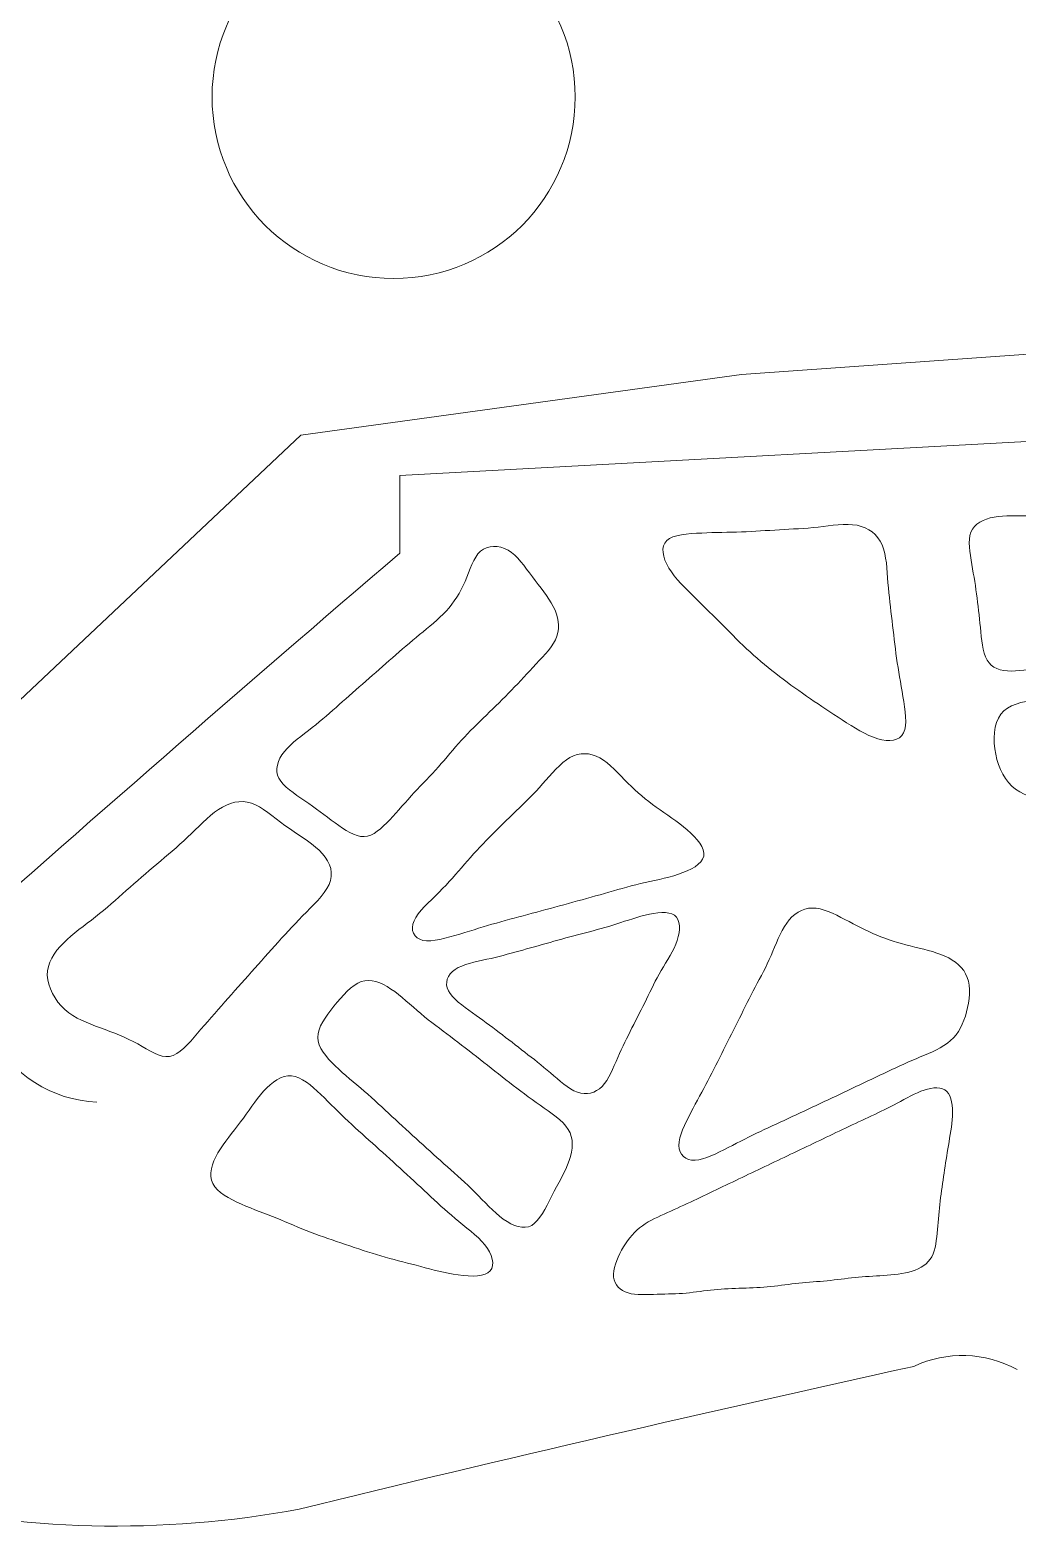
# Model space of a CAD drawing. Header units: inches. Extents: x 36 to 79.2, y 17.3 to 55.9.
# Drawn here: x 43.79 to 49.76, y 22.87 to 31.93 of the extents above; entities that cross this region are included whole.
import ezdxf

# ---------------------------------------------------------------- set-up
doc = ezdxf.new("R2010")
doc.units = ezdxf.units.IN
for name, color, linetype, lineweight in [('01_ORIGINAL_CAD', 7, 'Continuous', 20), ('04_APPROVED_PERIMETER', 7, 'Continuous', 15), ('10_EXTENSION_MASSES', 7, 'Continuous', 15)]:
    doc.layers.add(name, color=color, linetype=linetype, lineweight=lineweight)

msp = doc.modelspace()

# ---------------------------------------------------------------- linework, layer by layer
at = {"layer": '01_ORIGINAL_CAD'}
msp.add_lwpolyline([(53.6498, 30.945), (50.3999, 30.0042), (48.0949, 29.84), (45.4271, 29.473), (42.376, 26.5966), (41.758, 26.5966, -0.10797), (36.2477, 22.9537)], format="xyb", dxfattribs=at)
msp.add_lwpolyline([(46.027, 28.7592), (46.027, 29.2297), (50.6426, 29.4787)], dxfattribs=at)
msp.add_circle((45.9894, 31.5215), 1.0995, dxfattribs=at)
for centre, radius, start, end in [((177.5961, -125.0151), 202.3783, 130.550264, 131.620051), ((44.2246, 26.1956), 0.7613, 207.58957, 267.56387), ((44.3055, 28.9507), 6.0833, 233.18303, 280.53924), ((83.8886, -134.1504), 161.7615, 102.404842, 103.758011), ((49.433, 23.211), 0.6894, 61.26885, 115.20935)]:
    msp.add_arc(centre, radius, start, end, dxfattribs=at)
at = {"layer": '04_APPROVED_PERIMETER'}
msp.add_open_spline([(47.4813, 46.5801), (47.4576, 46.5545), (47.4339, 46.5288), (47.4102, 46.5031), (47.5245, 46.4234), (47.6389, 46.3437), (47.7532, 46.2639), (47.7385, 46.2262), (47.7238, 46.1886), (47.7091, 46.1509), (46.9947, 46.542), (46.2803, 46.9332), (45.5659, 47.3243), (45.5361, 47.2681), (45.5064, 47.212), (45.4766, 47.1558), (45.3895, 47.169), (45.2801, 47.2082), (45.2152, 47.1955), (45.0818, 47.1694), (44.8093, 47.0932), (44.7058, 47.0049), (44.501, 46.8301), (44.2218, 46.3525), (44.0194, 46.1749), (43.8712, 46.0449), (43.4914, 45.9061), (43.3278, 45.7961), (43.2744, 45.7602), (43.1557, 45.6626), (43.1626, 45.5985), (43.1848, 45.3906), (43.3171, 44.9807), (43.4336, 44.8069), (43.5786, 44.5907), (43.9794, 44.2464), (44.1805, 44.0809), (44.2139, 44.0534), (44.3086, 44.0438), (44.3511, 44.052), (44.4152, 44.0642), (44.5097, 44.1235), (44.5889, 44.1592), (44.5815, 43.8464), (44.5741, 43.5335), (44.5666, 43.2207), (44.7143, 43.2028), (44.862, 43.1849), (45.0097, 43.167), (45.0002, 43.0694), (44.9907, 42.9719), (44.9813, 42.8743), (44.8859, 42.9101), (44.7715, 42.9863), (44.6953, 42.9815), (44.6235, 42.9769), (44.4792, 42.9033), (44.4442, 42.8404), (44.3106, 42.6007), (44.1261, 42.0801), (44.0466, 41.8176), (44.0127, 41.7056), (43.9744, 41.468), (43.9935, 41.3526), (44.0229, 41.1755), (44.1509, 40.8346), (44.2359, 40.6764), (44.2881, 40.5794), (44.4418, 40.4128), (44.5327, 40.3504), (44.5786, 40.3189), (44.7206, 40.3661), (44.7537, 40.3212), (44.859, 40.178), (44.9409, 39.8857), (45.0345, 39.668), (45.1612, 39.7132), (45.2878, 39.7584), (45.4145, 39.8036), (45.5973, 39.3671), (45.7801, 38.9307), (45.963, 38.4942), (45.875, 38.4125), (45.7395, 38.3295), (45.6991, 38.2491), (45.6707, 38.1923), (45.7278, 38.0572), (45.7127, 37.9955), (45.6609, 37.7846), (45.4771, 37.3855), (45.4349, 37.1725), (45.4199, 37.0968), (45.4578, 36.9391), (45.4894, 36.8687), (45.5272, 36.7843), (45.6236, 36.6116), (45.7055, 36.5687), (45.9978, 36.4159), (46.6428, 36.2476), (46.9421, 36.1089), (46.9978, 36.0831), (47.0483, 35.9842), (47.1014, 35.9218), (47.3566, 35.9913), (47.6119, 36.0607), (47.8671, 36.1302), (47.8992, 35.9817), (47.8843, 35.7666), (47.9635, 35.6847), (48.1334, 35.5091), (48.5658, 35.2557), (48.795, 35.1712), (48.892, 35.1355), (49.1141, 35.1773), (49.2044, 35.2275), (49.3069, 35.2844), (49.4149, 35.4586), (49.5202, 35.5741), (49.6223, 35.5205), (49.7244, 35.4669), (49.8265, 35.4133), (49.7181, 35.268), (49.5491, 35.1047), (49.5012, 34.9774), (49.4759, 34.9101), (49.5105, 34.7506), (49.5562, 34.6951), (49.697, 34.5243), (50.0662, 34.268), (50.2184, 34.1072), (50.3478, 33.9706), (50.5356, 33.6345), (50.6774, 33.5108), (50.7201, 33.4736), (50.8509, 33.4897), (50.9039, 33.5096), (50.9593, 33.5304), (51.0238, 33.612), (51.0837, 33.6633), (51.0997, 33.5618), (51.1158, 33.4604), (51.1318, 33.359), (51.5186, 33.2803), (51.9989, 33.1633), (52.2921, 33.1228), (52.5859, 33.0821), (53.0808, 33.0641), (53.4751, 33.0348), (53.5059, 33.1917), (53.5368, 33.3485), (53.5676, 33.5053), (54.1151, 33.4806), (54.6626, 33.4559), (55.2101, 33.4311), (55.1925, 33.3398), (55.201, 33.2115), (55.1575, 33.157), (55.1017, 33.0871), (54.9346, 33.0001), (54.848, 32.9777), (54.4429, 32.8733), (53.6113, 32.7586), (53.2062, 32.6541), (52.8272, 32.5564), (52.1045, 32.2279), (51.7173, 32.1702), (51.6111, 32.1544), (51.4022, 32.2882), (51.34, 32.3758), (51.2505, 32.5021), (51.1839, 32.8144), (51.1531, 32.9662), (51.143, 33.0162), (51.1566, 33.1229), (51.1793, 33.1686), (51.1989, 33.208), (51.2674, 33.2463), (51.3115, 33.2851), (51.2604, 33.2887), (51.1926, 33.3131), (51.1583, 33.2959), (51.1169, 33.2752), (51.0565, 33.1951), (51.0434, 33.1507), (51.0262, 33.092), (51.0298, 32.9657), (51.0436, 32.9062), (51.0774, 32.7602), (51.1646, 32.4711), (51.2316, 32.337), (51.2624, 32.2753), (51.3651, 32.1737), (51.4259, 32.1411), (51.4996, 32.1017), (51.6686, 32.0422), (51.7503, 32.0597), (52.0865, 32.1317), (52.724, 32.4024), (53.0565, 32.4901), (53.5423, 32.6183), (54.536, 32.7852), (55.0194, 32.9222), (55.0946, 32.9435), (55.2239, 33.0492), (55.2647, 33.1158), (55.3146, 33.1973), (55.3308, 33.3619), (55.3639, 33.4849), (55.4531, 33.4761), (55.5423, 33.4672), (55.6315, 33.4583), (55.6767, 33.2858), (55.7218, 33.1132), (55.7669, 32.9407), (56.203, 33.0878), (56.6391, 33.235), (57.0751, 33.3821), (57.0574, 33.4852), (57.0396, 33.5883), (57.0219, 33.6913), (57.1372, 33.7399), (57.2524, 33.7884), (57.3677, 33.837), (57.3842, 33.7843), (57.389, 33.7092), (57.4171, 33.6788), (57.468, 33.6238), (57.5923, 33.5192), (57.667, 33.5135), (57.8804, 33.4973), (58.3089, 33.5549), (58.5192, 33.595), (58.6314, 33.6163), (58.8517, 33.6932), (58.9464, 33.7572), (59.0576, 33.8323), (59.2514, 34.026), (59.324, 34.1388), (59.3522, 34.1825), (59.2886, 34.3108), (59.3261, 34.3468), (59.5351, 34.5466), (60.0363, 34.846), (60.2577, 35.032), (60.5264, 35.2575), (61.0509, 35.7269), (61.283, 35.99), (61.4469, 36.1759), (61.726, 36.5917), (61.8312, 36.8162), (61.8954, 36.9532), (61.9092, 37.2119), (61.9482, 37.4098), (62.0268, 37.3687), (62.1053, 37.3275), (62.1839, 37.2863), (62.1755, 37.0896), (62.1373, 36.8422), (62.1587, 36.6961), (62.173, 36.599), (62.2678, 36.4209), (62.3227, 36.3396), (62.3708, 36.2686), (62.4903, 36.1396), (62.5644, 36.0964), (62.7144, 36.0089), (63.0544, 35.9139), (63.2041, 35.8259), (63.2961, 35.7718), (63.484, 35.6374), (63.5179, 35.5362), (63.5798, 35.3518), (63.5223, 34.9498), (63.5621, 34.7594), (63.6093, 34.5339), (63.8529, 34.1184), (63.8626, 33.8882), (63.8696, 33.7229), (63.6994, 33.4184), (63.6249, 33.2707), (63.5732, 33.1681), (63.4082, 32.9992), (63.3613, 32.8943), (63.3332, 32.8314), (63.3208, 32.6877), (63.3342, 32.6202), (63.3491, 32.5446), (63.4225, 32.4043), (63.4699, 32.3436), (63.5045, 32.2993), (63.5917, 32.2562), (63.6526, 32.2125), (63.5038, 32.1419), (63.3549, 32.0713), (63.2061, 32.0007), (63.1247, 32.1838), (63.0487, 32.4274), (62.9618, 32.5499), (62.8902, 32.6509), (62.6916, 32.8071), (62.5873, 32.8736), (62.4881, 32.9369), (62.2741, 33.0543), (62.1568, 33.0635), (61.8368, 33.0885), (61.1922, 33.0501), (60.874, 33.0079), (60.8151, 33.0001), (60.7128, 32.9187), (60.6818, 32.868), (60.6439, 32.8062), (60.6374, 32.6799), (60.6152, 32.5858), (60.4874, 32.6104), (60.3113, 32.6029), (60.2319, 32.6597), (60.1592, 32.7117), (60.1328, 32.916), (60.0677, 32.9772), (59.9907, 33.0495), (59.7882, 33.1273), (59.6908, 33.1681), (59.5932, 33.209), (59.3939, 33.2853), (59.2895, 33.3029), (59.1116, 33.3327), (58.7496, 33.3709), (58.5698, 33.3563), (58.1612, 33.3232), (57.3431, 33.2231), (56.9481, 33.1132), (56.7999, 33.072), (56.5903, 32.8021), (56.4411, 32.7642), (56.1779, 32.6975), (55.6262, 32.7391), (55.3562, 32.7094), (54.9495, 32.6647), (54.1367, 32.5563), (53.7375, 32.4667), (53.1484, 32.3344), (52.0082, 31.9026), (51.4097, 31.8234), (51.2906, 31.8076), (51.087, 32.0062), (51.022, 32.1072), (50.8963, 32.3024), (50.7849, 32.7645), (50.6728, 32.9679), (50.5426, 33.2042), (50.2311, 33.6478), (50.0588, 33.8554), (49.9226, 34.0195), (49.6102, 34.3128), (49.4448, 34.4473), (49.2297, 34.6224), (48.7787, 34.9477), (48.5411, 35.0908), (48.232, 35.2771), (47.5918, 35.6132), (47.2631, 35.7623), (46.9988, 35.8821), (46.453, 36.0842), (46.174, 36.1641), (45.9592, 36.2255), (45.5171, 36.3012), (45.2949, 36.3253), (45.144, 36.3417), (44.8336, 36.2833), (44.6877, 36.3251), (44.6133, 36.3464), (44.52, 36.4895), (44.4836, 36.5577), (44.4174, 36.6819), (44.3177, 36.9474), (44.2832, 37.0838), (44.1635, 37.5582), (43.9945, 38.5238), (43.8682, 38.9965), (43.718, 39.5585), (43.4083, 40.4781), (43.1783, 41.2189), (43.407, 40.6003), (43.7273, 39.8384), (43.8643, 39.3631), (44.0203, 38.822), (44.2149, 37.7104), (44.3474, 37.1631), (44.3696, 37.0716), (44.4309, 36.8905), (44.4822, 36.8117), (44.522, 36.7504), (44.6323, 36.6416), (44.7016, 36.6184), (44.7676, 36.5963), (44.9172, 36.6126), (44.9786, 36.6454), (45.0318, 36.6739), (45.106, 36.7827), (45.119, 36.8416), (45.1688, 37.0657), (45.1691, 37.531), (45.2246, 37.7538), (45.2822, 37.985), (45.5129, 38.4111), (45.5677, 38.643), (45.587, 38.7245), (45.5547, 38.9009), (45.5131, 38.9736), (45.43, 39.119), (45.1973, 39.3645), (45.0843, 39.4881), (45.0359, 39.541), (44.9318, 39.6427), (44.8693, 39.6777), (44.8523, 39.6872), (44.8212, 39.6585), (44.7972, 39.6489), (44.9642, 39.4824), (45.1985, 39.2956), (45.2981, 39.1495), (45.3681, 39.0468), (45.4762, 38.8018), (45.4583, 38.6788), (45.421, 38.422), (45.1515, 37.9608), (45.0888, 37.709), (45.0385, 37.507), (45.0481, 37.0849), (45.0105, 36.8802), (45.0033, 36.8412), (44.9478, 36.7742), (44.9133, 36.7547), (44.8751, 36.7332), (44.7978, 36.7368), (44.74, 36.7278), (44.6542, 36.859), (44.515, 37.0084), (44.4826, 37.1214), (44.3484, 37.5885), (44.2143, 38.5562), (44.0805, 39.0235), (43.9064, 39.6316), (43.4403, 40.8105), (43.2534, 41.4149), (43.2425, 41.4499), (43.2827, 41.5081), (43.2974, 41.5547), (43.3789, 41.5309), (43.511, 41.539), (43.5418, 41.4832), (43.6179, 41.345), (43.62, 41.0138), (43.6768, 40.8665), (43.7353, 40.7147), (43.8947, 40.4264), (43.9977, 40.3005), (44.1184, 40.1531), (44.3728, 39.958), (44.5603, 39.7868), (44.5854, 39.8018), (44.6105, 39.8168), (44.6355, 39.8319), (44.4232, 40.0466), (44.116, 40.2824), (43.9984, 40.476), (43.8367, 40.7421), (43.7057, 41.3702), (43.5406, 41.6342), (43.5027, 41.6948), (43.3259, 41.6778), (43.256, 41.6627), (43.2171, 41.6542), (43.1565, 41.5866), (43.1446, 41.5485), (43.1267, 41.4913), (43.1452, 41.3888), (43.1455, 41.309), (42.8713, 41.9823), (42.5517, 42.8339), (42.3231, 43.3289), (42.0719, 43.873), (41.425, 44.8952), (41.2283, 45.4612), (41.1803, 45.5992), (41.3773, 45.878), (41.3865, 46.0238), (41.3967, 46.1872), (41.3627, 46.5205), (41.3045, 46.6736), (41.2509, 46.8144), (41.0724, 47.0713), (40.953, 47.1632), (40.7305, 47.3343), (40.2961, 47.5222), (39.9677, 47.7018), (39.9812, 47.7905), (39.9872, 47.904), (40.0081, 47.9681), (40.0397, 48.065), (40.1186, 48.2553), (40.1757, 48.3397), (40.2423, 48.4385), (40.4005, 48.6217), (40.4967, 48.6921), (40.642, 48.7985), (40.9524, 49.0017), (41.1289, 49.0373), (41.4641, 49.1049), (42.1538, 49.108), (42.4955, 49.0951), (42.7555, 49.0853), (43.2719, 49.0042), (43.5258, 48.947), (43.7804, 48.8897), (44.2803, 48.734), (44.5232, 48.6386), (44.7506, 48.5492), (45.1915, 48.3344), (45.4017, 48.2098), (45.6926, 48.0373), (46.2568, 47.6613), (46.5231, 47.4527), (46.7781, 47.2528), (47.1619, 46.871), (47.4813, 46.5801)], degree=3, knots=[0, 0, 0, 0, 0.005714, 0.005714, 0.005714, 0.011429, 0.011429, 0.011429, 0.017143, 0.017143, 0.017143, 0.022857, 0.022857, 0.022857, 0.028571, 0.028571, 0.028571, 0.034286, 0.034286, 0.034286, 0.04, 0.04, 0.04, 0.045714, 0.045714, 0.045714, 0.051429, 0.051429, 0.051429, 0.057143, 0.057143, 0.057143, 0.062857, 0.062857, 0.062857, 0.068571, 0.068571, 0.068571, 0.074286, 0.074286, 0.074286, 0.08, 0.08, 0.08, 0.085714, 0.085714, 0.085714, 0.091429, 0.091429, 0.091429, 0.097143, 0.097143, 0.097143, 0.102857, 0.102857, 0.102857, 0.108571, 0.108571, 0.108571, 0.114286, 0.114286, 0.114286, 0.12, 0.12, 0.12, 0.125714, 0.125714, 0.125714, 0.131429, 0.131429, 0.131429, 0.137143, 0.137143, 0.137143, 0.142857, 0.142857, 0.142857, 0.148571, 0.148571, 0.148571, 0.154286, 0.154286, 0.154286, 0.16, 0.16, 0.16, 0.165714, 0.165714, 0.165714, 0.171429, 0.171429, 0.171429, 0.177143, 0.177143, 0.177143, 0.182857, 0.182857, 0.182857, 0.188571, 0.188571, 0.188571, 0.194286, 0.194286, 0.194286, 0.2, 0.2, 0.2, 0.205714, 0.205714, 0.205714, 0.211429, 0.211429, 0.211429, 0.217143, 0.217143, 0.217143, 0.222857, 0.222857, 0.222857, 0.228571, 0.228571, 0.228571, 0.234286, 0.234286, 0.234286, 0.24, 0.24, 0.24, 0.245714, 0.245714, 0.245714, 0.251429, 0.251429, 0.251429, 0.257143, 0.257143, 0.257143, 0.262857, 0.262857, 0.262857, 0.268571, 0.268571, 0.268571, 0.274286, 0.274286, 0.274286, 0.28, 0.28, 0.28, 0.285714, 0.285714, 0.285714, 0.291429, 0.291429, 0.291429, 0.297143, 0.297143, 0.297143, 0.302857, 0.302857, 0.302857, 0.308571, 0.308571, 0.308571, 0.314286, 0.314286, 0.314286, 0.32, 0.32, 0.32, 0.325714, 0.325714, 0.325714, 0.331429, 0.331429, 0.331429, 0.337143, 0.337143, 0.337143, 0.342857, 0.342857, 0.342857, 0.348571, 0.348571, 0.348571, 0.354286, 0.354286, 0.354286, 0.36, 0.36, 0.36, 0.365714, 0.365714, 0.365714, 0.371429, 0.371429, 0.371429, 0.377143, 0.377143, 0.377143, 0.382857, 0.382857, 0.382857, 0.388571, 0.388571, 0.388571, 0.394286, 0.394286, 0.394286, 0.4, 0.4, 0.4, 0.405714, 0.405714, 0.405714, 0.411429, 0.411429, 0.411429, 0.417143, 0.417143, 0.417143, 0.422857, 0.422857, 0.422857, 0.428571, 0.428571, 0.428571, 0.434286, 0.434286, 0.434286, 0.44, 0.44, 0.44, 0.445714, 0.445714, 0.445714, 0.451429, 0.451429, 0.451429, 0.457143, 0.457143, 0.457143, 0.462857, 0.462857, 0.462857, 0.468571, 0.468571, 0.468571, 0.474286, 0.474286, 0.474286, 0.48, 0.48, 0.48, 0.485714, 0.485714, 0.485714, 0.491429, 0.491429, 0.491429, 0.497143, 0.497143, 0.497143, 0.502857, 0.502857, 0.502857, 0.508571, 0.508571, 0.508571, 0.514286, 0.514286, 0.514286, 0.52, 0.52, 0.52, 0.525714, 0.525714, 0.525714, 0.531429, 0.531429, 0.531429, 0.537143, 0.537143, 0.537143, 0.542857, 0.542857, 0.542857, 0.548571, 0.548571, 0.548571, 0.554286, 0.554286, 0.554286, 0.56, 0.56, 0.56, 0.565714, 0.565714, 0.565714, 0.571429, 0.571429, 0.571429, 0.577143, 0.577143, 0.577143, 0.582857, 0.582857, 0.582857, 0.588571, 0.588571, 0.588571, 0.594286, 0.594286, 0.594286, 0.6, 0.6, 0.6, 0.605714, 0.605714, 0.605714, 0.611429, 0.611429, 0.611429, 0.617143, 0.617143, 0.617143, 0.622857, 0.622857, 0.622857, 0.628571, 0.628571, 0.628571, 0.634286, 0.634286, 0.634286, 0.64, 0.64, 0.64, 0.645714, 0.645714, 0.645714, 0.651429, 0.651429, 0.651429, 0.657143, 0.657143, 0.657143, 0.662857, 0.662857, 0.662857, 0.668571, 0.668571, 0.668571, 0.674286, 0.674286, 0.674286, 0.68, 0.68, 0.68, 0.685714, 0.685714, 0.685714, 0.691429, 0.691429, 0.691429, 0.697143, 0.697143, 0.697143, 0.702857, 0.702857, 0.702857, 0.708571, 0.708571, 0.708571, 0.714286, 0.714286, 0.714286, 0.72, 0.72, 0.72, 0.725714, 0.725714, 0.725714, 0.731429, 0.731429, 0.731429, 0.737143, 0.737143, 0.737143, 0.742857, 0.742857, 0.742857, 0.748571, 0.748571, 0.748571, 0.754286, 0.754286, 0.754286, 0.76, 0.76, 0.76, 0.765714, 0.765714, 0.765714, 0.771429, 0.771429, 0.771429, 0.777143, 0.777143, 0.777143, 0.782857, 0.782857, 0.782857, 0.788571, 0.788571, 0.788571, 0.794286, 0.794286, 0.794286, 0.8, 0.8, 0.8, 0.805714, 0.805714, 0.805714, 0.811429, 0.811429, 0.811429, 0.817143, 0.817143, 0.817143, 0.822857, 0.822857, 0.822857, 0.828571, 0.828571, 0.828571, 0.834286, 0.834286, 0.834286, 0.84, 0.84, 0.84, 0.845714, 0.845714, 0.845714, 0.851429, 0.851429, 0.851429, 0.857143, 0.857143, 0.857143, 0.862857, 0.862857, 0.862857, 0.868571, 0.868571, 0.868571, 0.874286, 0.874286, 0.874286, 0.88, 0.88, 0.88, 0.885714, 0.885714, 0.885714, 0.891429, 0.891429, 0.891429, 0.897143, 0.897143, 0.897143, 0.902857, 0.902857, 0.902857, 0.908571, 0.908571, 0.908571, 0.914286, 0.914286, 0.914286, 0.92, 0.92, 0.92, 0.925714, 0.925714, 0.925714, 0.931429, 0.931429, 0.931429, 0.937143, 0.937143, 0.937143, 0.942857, 0.942857, 0.942857, 0.948571, 0.948571, 0.948571, 0.954286, 0.954286, 0.954286, 0.96, 0.96, 0.96, 0.965714, 0.965714, 0.965714, 0.971429, 0.971429, 0.971429, 0.977143, 0.977143, 0.977143, 0.982857, 0.982857, 0.982857, 0.988571, 0.988571, 0.988571, 0.994286, 0.994286, 0.994286, 1, 1, 1, 1], dxfattribs=at)
at = {"layer": '10_EXTENSION_MASSES'}
for points, knots in [([(49.4853, 28.8865), (49.5059, 28.9377), (49.5606, 28.9656), (49.6259, 28.9775), (49.6911, 28.9894), (49.767, 28.9852), (49.8384, 28.9855), (49.9098, 28.9858), (49.9768, 28.9906), (50.0446, 28.9952), (50.1123, 28.9999), (50.181, 29.0043), (50.2495, 29.0074), (50.318, 29.0104), (50.3865, 29.0121), (50.455, 29.0163), (50.5236, 29.0205), (50.5923, 29.0273), (50.6616, 29.0398), (50.7308, 29.0523), (50.8006, 29.0705), (50.8582, 29.056), (50.9158, 29.0416), (50.9613, 28.9944), (50.9967, 28.9369), (51.0322, 28.8793), (51.0577, 28.8113), (51.0884, 28.7496), (51.1191, 28.6879), (51.155, 28.6324), (51.1938, 28.5709), (51.2325, 28.5095), (51.274, 28.442), (51.278, 28.385), (51.282, 28.3279), (51.2484, 28.2813), (51.1923, 28.2563), (51.1362, 28.2314), (51.0576, 28.2283), (50.985, 28.222), (50.9123, 28.2158), (50.8456, 28.2066), (50.7785, 28.1969), (50.7113, 28.1872), (50.6437, 28.1771), (50.5758, 28.1673), (50.5078, 28.1575), (50.4396, 28.148), (50.3715, 28.1385), (50.3034, 28.1289), (50.2354, 28.1194), (50.1681, 28.1106), (50.1008, 28.1019), (50.0341, 28.0939), (49.964, 28.0808), (49.894, 28.0676), (49.8207, 28.0493), (49.7543, 28.0455), (49.6879, 28.0417), (49.6284, 28.0524), (49.5944, 28.0947), (49.5604, 28.137), (49.5519, 28.2109), (49.5446, 28.2816), (49.5373, 28.3523), (49.5312, 28.4199), (49.5225, 28.4869), (49.5139, 28.5539), (49.5028, 28.6203), (49.4905, 28.6907), (49.4782, 28.7611), (49.4647, 28.8354), (49.4853, 28.8865)], [0, 0, 0, 0, 0.041667, 0.041667, 0.041667, 0.083333, 0.083333, 0.083333, 0.125, 0.125, 0.125, 0.166667, 0.166667, 0.166667, 0.208333, 0.208333, 0.208333, 0.25, 0.25, 0.25, 0.291667, 0.291667, 0.291667, 0.333333, 0.333333, 0.333333, 0.375, 0.375, 0.375, 0.416667, 0.416667, 0.416667, 0.458333, 0.458333, 0.458333, 0.5, 0.5, 0.5, 0.541667, 0.541667, 0.541667, 0.583333, 0.583333, 0.583333, 0.625, 0.625, 0.625, 0.666667, 0.666667, 0.666667, 0.708333, 0.708333, 0.708333, 0.75, 0.75, 0.75, 0.791667, 0.791667, 0.791667, 0.833333, 0.833333, 0.833333, 0.875, 0.875, 0.875, 0.916667, 0.916667, 0.916667, 0.958333, 0.958333, 0.958333, 1, 1, 1, 1]), ([(47.6558, 28.6689), (47.6176, 28.7327), (47.605, 28.7987), (47.6432, 28.8349), (47.6815, 28.8711), (47.7707, 28.8775), (47.8547, 28.881), (47.9388, 28.8844), (48.0177, 28.885), (48.0953, 28.8879), (48.1728, 28.8908), (48.249, 28.8962), (48.3254, 28.9005), (48.4017, 28.9048), (48.4782, 28.9081), (48.5592, 28.9171), (48.6403, 28.9261), (48.726, 28.9408), (48.7956, 28.9275), (48.8652, 28.9142), (48.9187, 28.8729), (48.9465, 28.8092), (48.9744, 28.7455), (48.9767, 28.6594), (48.9827, 28.579), (48.9888, 28.4986), (48.9986, 28.4239), (49.0075, 28.349), (49.0164, 28.274), (49.0244, 28.1988), (49.035, 28.1236), (49.0457, 28.0484), (49.059, 27.9732), (49.073, 27.8909), (49.0869, 27.8086), (49.1014, 27.7191), (49.0772, 27.6706), (49.0529, 27.622), (48.9898, 27.6143), (48.9204, 27.6348), (48.8509, 27.6553), (48.775, 27.704), (48.7061, 27.7488), (48.6371, 27.7936), (48.5751, 27.8346), (48.5125, 27.8776), (48.4499, 27.9205), (48.3868, 27.9655), (48.3255, 28.0125), (48.2642, 28.0595), (48.2047, 28.1085), (48.1476, 28.1607), (48.0905, 28.213), (48.0358, 28.2685), (47.9818, 28.3226), (47.9279, 28.3767), (47.8747, 28.4295), (47.8163, 28.4866), (47.7578, 28.5437), (47.694, 28.6052), (47.6558, 28.6689)], [0, 0, 0, 0, 0.05, 0.05, 0.05, 0.1, 0.1, 0.1, 0.15, 0.15, 0.15, 0.2, 0.2, 0.2, 0.25, 0.25, 0.25, 0.3, 0.3, 0.3, 0.35, 0.35, 0.35, 0.4, 0.4, 0.4, 0.45, 0.45, 0.45, 0.5, 0.5, 0.5, 0.55, 0.55, 0.55, 0.6, 0.6, 0.6, 0.65, 0.65, 0.65, 0.7, 0.7, 0.7, 0.75, 0.75, 0.75, 0.8, 0.8, 0.8, 0.85, 0.85, 0.85, 0.9, 0.9, 0.9, 0.95, 0.95, 0.95, 1, 1, 1, 1]), ([(45.2942, 27.3963), (45.2686, 27.4467), (45.2856, 27.5047), (45.3275, 27.557), (45.3693, 27.6093), (45.436, 27.6558), (45.4955, 27.7024), (45.5549, 27.7489), (45.6071, 27.7955), (45.6602, 27.8425), (45.7132, 27.8894), (45.767, 27.9367), (45.8209, 27.984), (45.8749, 28.0313), (45.9289, 28.0786), (45.9828, 28.1258), (46.0368, 28.173), (46.0906, 28.2203), (46.1463, 28.2661), (46.202, 28.312), (46.2596, 28.3564), (46.3072, 28.4086), (46.3549, 28.4607), (46.3925, 28.5204), (46.4216, 28.5882), (46.4508, 28.656), (46.4713, 28.7318), (46.5153, 28.7701), (46.5594, 28.8083), (46.6269, 28.8089), (46.6827, 28.7764), (46.7386, 28.7438), (46.7828, 28.678), (46.8295, 28.6158), (46.8762, 28.5536), (46.9253, 28.495), (46.956, 28.4353), (46.9867, 28.3755), (46.9991, 28.3146), (46.9781, 28.2563), (46.9571, 28.1979), (46.9027, 28.1421), (46.8517, 28.0878), (46.8007, 28.0335), (46.753, 27.9807), (46.7035, 27.9295), (46.654, 27.8782), (46.6028, 27.8285), (46.5513, 27.7786), (46.4998, 27.7287), (46.448, 27.6786), (46.4, 27.6257), (46.3519, 27.5728), (46.3076, 27.517), (46.2604, 27.4644), (46.2132, 27.4119), (46.1632, 27.3625), (46.1137, 27.3088), (46.0642, 27.2551), (46.0153, 27.1971), (45.9658, 27.1445), (45.9162, 27.092), (45.866, 27.045), (45.8106, 27.0426), (45.7551, 27.0403), (45.6944, 27.0825), (45.6344, 27.1263), (45.5744, 27.17), (45.5152, 27.2153), (45.4516, 27.2593), (45.3879, 27.3033), (45.3197, 27.346), (45.2942, 27.3963)], [0, 0, 0, 0, 0.041667, 0.041667, 0.041667, 0.083333, 0.083333, 0.083333, 0.125, 0.125, 0.125, 0.166667, 0.166667, 0.166667, 0.208333, 0.208333, 0.208333, 0.25, 0.25, 0.25, 0.291667, 0.291667, 0.291667, 0.333333, 0.333333, 0.333333, 0.375, 0.375, 0.375, 0.416667, 0.416667, 0.416667, 0.458333, 0.458333, 0.458333, 0.5, 0.5, 0.5, 0.541667, 0.541667, 0.541667, 0.583333, 0.583333, 0.583333, 0.625, 0.625, 0.625, 0.666667, 0.666667, 0.666667, 0.708333, 0.708333, 0.708333, 0.75, 0.75, 0.75, 0.791667, 0.791667, 0.791667, 0.833333, 0.833333, 0.833333, 0.875, 0.875, 0.875, 0.916667, 0.916667, 0.916667, 0.958333, 0.958333, 0.958333, 1, 1, 1, 1]), ([(49.6351, 27.5417), (49.6177, 27.629), (49.6217, 27.7257), (49.6661, 27.7834), (49.7105, 27.8411), (49.7954, 27.8598), (49.8841, 27.8727), (49.9728, 27.8856), (50.0653, 27.8927), (50.1542, 27.904), (50.2432, 27.9152), (50.3286, 27.9305), (50.4152, 27.9445), (50.5019, 27.9586), (50.5898, 27.9713), (50.677, 27.9822), (50.7642, 27.9931), (50.8508, 28.0021), (50.9391, 28.0161), (51.0274, 28.0301), (51.1175, 28.0492), (51.2063, 28.0594), (51.2952, 28.0696), (51.3829, 28.0709), (51.4459, 28.0308), (51.509, 27.9907), (51.5475, 27.9091), (51.5896, 27.8271), (51.6318, 27.745), (51.6775, 27.6624), (51.7177, 27.5814), (51.758, 27.5004), (51.7927, 27.4209), (51.7667, 27.3664), (51.7406, 27.3119), (51.6538, 27.2824), (51.5649, 27.2626), (51.4759, 27.2428), (51.3849, 27.2328), (51.2975, 27.2215), (51.21, 27.2102), (51.1263, 27.1976), (51.0405, 27.1872), (50.9547, 27.1767), (50.8669, 27.1684), (50.779, 27.1675), (50.691, 27.1666), (50.603, 27.173), (50.5161, 27.1813), (50.4291, 27.1895), (50.3433, 27.1997), (50.2571, 27.2115), (50.171, 27.2234), (50.0845, 27.2369), (49.9967, 27.2517), (49.9089, 27.2665), (49.8197, 27.2826), (49.7556, 27.3296), (49.6915, 27.3766), (49.6526, 27.4544), (49.6351, 27.5417)], [0, 0, 0, 0, 0.05, 0.05, 0.05, 0.1, 0.1, 0.1, 0.15, 0.15, 0.15, 0.2, 0.2, 0.2, 0.25, 0.25, 0.25, 0.3, 0.3, 0.3, 0.35, 0.35, 0.35, 0.4, 0.4, 0.4, 0.45, 0.45, 0.45, 0.5, 0.5, 0.5, 0.55, 0.55, 0.55, 0.6, 0.6, 0.6, 0.65, 0.65, 0.65, 0.7, 0.7, 0.7, 0.75, 0.75, 0.75, 0.8, 0.8, 0.8, 0.85, 0.85, 0.85, 0.9, 0.9, 0.9, 0.95, 0.95, 0.95, 1, 1, 1, 1]), ([(46.1664, 26.4144), (46.1109, 26.4264), (46.0887, 26.4765), (46.1126, 26.5321), (46.1365, 26.5876), (46.2064, 26.6485), (46.2647, 26.7065), (46.323, 26.7644), (46.3697, 26.8194), (46.4182, 26.8749), (46.4667, 26.9303), (46.5171, 26.9861), (46.5699, 27.0401), (46.6227, 27.094), (46.678, 27.1461), (46.7319, 27.1981), (46.7858, 27.2501), (46.8383, 27.302), (46.8915, 27.3615), (46.9447, 27.4211), (46.9986, 27.4883), (47.057, 27.5211), (47.1153, 27.5538), (47.178, 27.552), (47.2374, 27.5189), (47.2968, 27.4858), (47.3527, 27.4214), (47.408, 27.3662), (47.4632, 27.311), (47.5177, 27.2651), (47.579, 27.2209), (47.6404, 27.1768), (47.7085, 27.1344), (47.7676, 27.0832), (47.8266, 27.032), (47.8764, 26.972), (47.8668, 26.9238), (47.8571, 26.8757), (47.788, 26.8395), (47.7133, 26.8144), (47.6387, 26.7893), (47.5586, 26.7754), (47.4834, 26.7578), (47.4082, 26.7402), (47.3378, 26.719), (47.266, 26.6985), (47.1942, 26.6779), (47.121, 26.658), (47.0478, 26.6379), (46.9747, 26.6178), (46.9016, 26.5975), (46.8287, 26.578), (46.7558, 26.5585), (46.6831, 26.5396), (46.6116, 26.5192), (46.5401, 26.4987), (46.4698, 26.4767), (46.3903, 26.4526), (46.3107, 26.4285), (46.2219, 26.4024), (46.1664, 26.4144)], [0, 0, 0, 0, 0.05, 0.05, 0.05, 0.1, 0.1, 0.1, 0.15, 0.15, 0.15, 0.2, 0.2, 0.2, 0.25, 0.25, 0.25, 0.3, 0.3, 0.3, 0.35, 0.35, 0.35, 0.4, 0.4, 0.4, 0.45, 0.45, 0.45, 0.5, 0.5, 0.5, 0.55, 0.55, 0.55, 0.6, 0.6, 0.6, 0.65, 0.65, 0.65, 0.7, 0.7, 0.7, 0.75, 0.75, 0.75, 0.8, 0.8, 0.8, 0.85, 0.85, 0.85, 0.9, 0.9, 0.9, 0.95, 0.95, 0.95, 1, 1, 1, 1]), ([(43.8921, 26.2038), (43.8907, 26.2766), (43.9328, 26.3411), (43.9897, 26.398), (44.0467, 26.455), (44.1186, 26.5046), (44.1843, 26.5565), (44.25, 26.6085), (44.3096, 26.6629), (44.3706, 26.7169), (44.4315, 26.7709), (44.4938, 26.8244), (44.556, 26.8766), (44.6181, 26.9288), (44.6802, 26.9797), (44.7416, 27.0386), (44.8031, 27.0974), (44.864, 27.1643), (44.9285, 27.2068), (44.993, 27.2492), (45.0611, 27.2673), (45.1276, 27.2456), (45.1941, 27.224), (45.2591, 27.1627), (45.3313, 27.1101), (45.4035, 27.0575), (45.483, 27.0137), (45.5384, 26.9597), (45.5939, 26.9056), (45.6253, 26.8414), (45.6073, 26.7768), (45.5893, 26.7122), (45.5219, 26.6472), (45.4608, 26.5852), (45.3996, 26.5232), (45.3449, 26.4642), (45.2906, 26.4041), (45.2364, 26.3441), (45.1827, 26.2831), (45.1292, 26.2227), (45.0756, 26.1624), (45.0221, 26.1027), (44.9675, 26.0412), (44.9129, 25.9797), (44.8571, 25.9162), (44.8018, 25.8516), (44.7465, 25.787), (44.6917, 25.7212), (44.6326, 25.7116), (44.5735, 25.702), (44.5101, 25.7485), (44.4394, 25.787), (44.3687, 25.8255), (44.2907, 25.8559), (44.2134, 25.8848), (44.1362, 25.9136), (44.0596, 25.9409), (43.9989, 25.9953), (43.9382, 26.0496), (43.8935, 26.1309), (43.8921, 26.2038)], [0, 0, 0, 0, 0.05, 0.05, 0.05, 0.1, 0.1, 0.1, 0.15, 0.15, 0.15, 0.2, 0.2, 0.2, 0.25, 0.25, 0.25, 0.3, 0.3, 0.3, 0.35, 0.35, 0.35, 0.4, 0.4, 0.4, 0.45, 0.45, 0.45, 0.5, 0.5, 0.5, 0.55, 0.55, 0.55, 0.6, 0.6, 0.6, 0.65, 0.65, 0.65, 0.7, 0.7, 0.7, 0.75, 0.75, 0.75, 0.8, 0.8, 0.8, 0.85, 0.85, 0.85, 0.9, 0.9, 0.9, 0.95, 0.95, 0.95, 1, 1, 1, 1]), ([(46.3206, 26.1091), (46.2969, 26.1562), (46.314, 26.2058), (46.361, 26.2378), (46.408, 26.2697), (46.4849, 26.2841), (46.5541, 26.2995), (46.6233, 26.315), (46.6849, 26.3316), (46.7472, 26.3489), (46.8096, 26.3662), (46.8728, 26.3843), (46.9364, 26.4021), (47, 26.42), (47.064, 26.4376), (47.1273, 26.4542), (47.1905, 26.4708), (47.2531, 26.4865), (47.3164, 26.5062), (47.3797, 26.5259), (47.4438, 26.5496), (47.5121, 26.5664), (47.5804, 26.5831), (47.6529, 26.5928), (47.6895, 26.566), (47.7261, 26.5392), (47.7268, 26.4759), (47.7062, 26.4138), (47.6856, 26.3517), (47.6438, 26.2909), (47.6095, 26.2319), (47.5753, 26.1729), (47.5486, 26.1157), (47.5203, 26.0579), (47.492, 26.0001), (47.4619, 25.9417), (47.4325, 25.884), (47.4031, 25.8262), (47.3744, 25.7692), (47.3466, 25.7056), (47.3187, 25.6419), (47.2918, 25.5716), (47.2513, 25.53), (47.2107, 25.4885), (47.1564, 25.4758), (47.1018, 25.4953), (47.0472, 25.5148), (46.9922, 25.5665), (46.9391, 25.6121), (46.886, 25.6576), (46.8348, 25.697), (46.7835, 25.7369), (46.7321, 25.7768), (46.6805, 25.8171), (46.6289, 25.8564), (46.5772, 25.8957), (46.5254, 25.9341), (46.4672, 25.9757), (46.409, 26.0173), (46.3444, 26.062), (46.3206, 26.1091)], [0, 0, 0, 0, 0.05, 0.05, 0.05, 0.1, 0.1, 0.1, 0.15, 0.15, 0.15, 0.2, 0.2, 0.2, 0.25, 0.25, 0.25, 0.3, 0.3, 0.3, 0.35, 0.35, 0.35, 0.4, 0.4, 0.4, 0.45, 0.45, 0.45, 0.5, 0.5, 0.5, 0.55, 0.55, 0.55, 0.6, 0.6, 0.6, 0.65, 0.65, 0.65, 0.7, 0.7, 0.7, 0.75, 0.75, 0.75, 0.8, 0.8, 0.8, 0.85, 0.85, 0.85, 0.9, 0.9, 0.9, 0.95, 0.95, 0.95, 1, 1, 1, 1]), ([(47.7895, 25.3725), (47.8254, 25.441), (47.8593, 25.5024), (47.8919, 25.5643), (47.9246, 25.6263), (47.956, 25.6888), (47.9876, 25.752), (48.0193, 25.8151), (48.0511, 25.8788), (48.0829, 25.9422), (48.1147, 26.0057), (48.1464, 26.069), (48.179, 26.1313), (48.2117, 26.1936), (48.2452, 26.2549), (48.2748, 26.3225), (48.3043, 26.39), (48.3299, 26.4637), (48.3693, 26.5187), (48.4087, 26.5736), (48.4619, 26.6097), (48.5237, 26.6101), (48.5856, 26.6105), (48.6559, 26.5752), (48.7223, 26.5408), (48.7886, 26.5063), (48.851, 26.4728), (48.9156, 26.4459), (48.9802, 26.4189), (49.047, 26.3985), (49.118, 26.3805), (49.189, 26.3624), (49.2642, 26.3468), (49.3272, 26.3187), (49.3901, 26.2907), (49.4408, 26.2502), (49.4625, 26.1902), (49.4843, 26.1303), (49.477, 26.0509), (49.4586, 25.981), (49.4401, 25.9111), (49.4104, 25.8507), (49.3616, 25.807), (49.3127, 25.7632), (49.2446, 25.7362), (49.1779, 25.708), (49.1111, 25.6798), (49.0457, 25.6503), (48.9811, 25.6201), (48.9165, 25.59), (48.8528, 25.5591), (48.7887, 25.5286), (48.7246, 25.4982), (48.6601, 25.468), (48.5956, 25.4376), (48.5311, 25.4072), (48.4666, 25.3766), (48.4022, 25.3467), (48.3378, 25.3168), (48.2735, 25.2875), (48.2101, 25.2572), (48.1468, 25.2268), (48.0844, 25.1954), (48.0156, 25.1598), (47.9468, 25.1242), (47.8717, 25.0845), (47.8143, 25.0826), (47.7568, 25.0806), (47.7171, 25.1165), (47.7162, 25.1723), (47.7154, 25.2281), (47.7535, 25.3039), (47.7895, 25.3725)], [0, 0, 0, 0, 0.041667, 0.041667, 0.041667, 0.083333, 0.083333, 0.083333, 0.125, 0.125, 0.125, 0.166667, 0.166667, 0.166667, 0.208333, 0.208333, 0.208333, 0.25, 0.25, 0.25, 0.291667, 0.291667, 0.291667, 0.333333, 0.333333, 0.333333, 0.375, 0.375, 0.375, 0.416667, 0.416667, 0.416667, 0.458333, 0.458333, 0.458333, 0.5, 0.5, 0.5, 0.541667, 0.541667, 0.541667, 0.583333, 0.583333, 0.583333, 0.625, 0.625, 0.625, 0.666667, 0.666667, 0.666667, 0.708333, 0.708333, 0.708333, 0.75, 0.75, 0.75, 0.791667, 0.791667, 0.791667, 0.833333, 0.833333, 0.833333, 0.875, 0.875, 0.875, 0.916667, 0.916667, 0.916667, 0.958333, 0.958333, 0.958333, 1, 1, 1, 1]), ([(45.5303, 25.827), (45.5295, 25.8877), (45.5766, 25.9512), (45.628, 26.0154), (45.6794, 26.0795), (45.7352, 26.1442), (45.7934, 26.1644), (45.8516, 26.1847), (45.9122, 26.1606), (45.9728, 26.1197), (46.0334, 26.0789), (46.094, 26.0213), (46.154, 25.9707), (46.2141, 25.92), (46.2736, 25.8764), (46.3334, 25.8313), (46.3933, 25.7862), (46.4536, 25.7396), (46.5132, 25.693), (46.5729, 25.6463), (46.632, 25.5994), (46.6915, 25.5533), (46.7509, 25.5071), (46.8108, 25.4616), (46.8763, 25.4161), (46.9418, 25.3706), (47.013, 25.3251), (47.0465, 25.2697), (47.0801, 25.2143), (47.076, 25.149), (47.0523, 25.0807), (47.0286, 25.0124), (46.9853, 24.9411), (46.9466, 24.8669), (46.908, 24.7927), (46.8739, 24.7156), (46.8252, 24.6882), (46.7765, 24.6608), (46.7132, 24.6832), (46.6534, 24.7263), (46.5936, 24.7693), (46.5374, 24.833), (46.4816, 24.889), (46.4258, 24.945), (46.3705, 24.9931), (46.3147, 25.0428), (46.2589, 25.0925), (46.2027, 25.1437), (46.1465, 25.1949), (46.0903, 25.2461), (46.034, 25.2973), (45.9789, 25.3484), (45.9238, 25.3996), (45.8699, 25.4507), (45.8117, 25.501), (45.7535, 25.5513), (45.691, 25.6009), (45.6354, 25.6546), (45.5798, 25.7083), (45.5311, 25.7662), (45.5303, 25.827)], [0, 0, 0, 0, 0.05, 0.05, 0.05, 0.1, 0.1, 0.1, 0.15, 0.15, 0.15, 0.2, 0.2, 0.2, 0.25, 0.25, 0.25, 0.3, 0.3, 0.3, 0.35, 0.35, 0.35, 0.4, 0.4, 0.4, 0.45, 0.45, 0.45, 0.5, 0.5, 0.5, 0.55, 0.55, 0.55, 0.6, 0.6, 0.6, 0.65, 0.65, 0.65, 0.7, 0.7, 0.7, 0.75, 0.75, 0.75, 0.8, 0.8, 0.8, 0.85, 0.85, 0.85, 0.9, 0.9, 0.9, 0.95, 0.95, 0.95, 1, 1, 1, 1]), ([(44.8943, 24.9411), (44.8678, 24.9947), (44.8887, 25.0638), (44.9257, 25.128), (44.9626, 25.1921), (45.0155, 25.2512), (45.0627, 25.3144), (45.1098, 25.3776), (45.1511, 25.4448), (45.2015, 25.5003), (45.2518, 25.5558), (45.3112, 25.5995), (45.371, 25.5942), (45.4309, 25.589), (45.4911, 25.5348), (45.5484, 25.4802), (45.6056, 25.4256), (45.6597, 25.3706), (45.7147, 25.3185), (45.7698, 25.2665), (45.8257, 25.2174), (45.8816, 25.1673), (45.9375, 25.1172), (45.9934, 25.066), (46.0492, 25.0147), (46.1049, 24.9634), (46.1605, 24.9121), (46.2148, 24.8619), (46.2691, 24.8116), (46.3222, 24.7624), (46.3846, 24.7112), (46.447, 24.66), (46.5187, 24.6067), (46.5574, 24.549), (46.5962, 24.4914), (46.6021, 24.4294), (46.5606, 24.4014), (46.5192, 24.3733), (46.4304, 24.3793), (46.3501, 24.3929), (46.2698, 24.4065), (46.1979, 24.4277), (46.1263, 24.4465), (46.0547, 24.4654), (45.9835, 24.482), (45.912, 24.503), (45.8405, 24.524), (45.7687, 24.5494), (45.6972, 24.5735), (45.6256, 24.5977), (45.5543, 24.6206), (45.4854, 24.6471), (45.4166, 24.6736), (45.3502, 24.7036), (45.2812, 24.7315), (45.2122, 24.7594), (45.1406, 24.7852), (45.0678, 24.8172), (44.9949, 24.8492), (44.9209, 24.8874), (44.8943, 24.9411)], [0, 0, 0, 0, 0.05, 0.05, 0.05, 0.1, 0.1, 0.1, 0.15, 0.15, 0.15, 0.2, 0.2, 0.2, 0.25, 0.25, 0.25, 0.3, 0.3, 0.3, 0.35, 0.35, 0.35, 0.4, 0.4, 0.4, 0.45, 0.45, 0.45, 0.5, 0.5, 0.5, 0.55, 0.55, 0.55, 0.6, 0.6, 0.6, 0.65, 0.65, 0.65, 0.7, 0.7, 0.7, 0.75, 0.75, 0.75, 0.8, 0.8, 0.8, 0.85, 0.85, 0.85, 0.9, 0.9, 0.9, 0.95, 0.95, 0.95, 1, 1, 1, 1]), ([(47.3212, 24.3748), (47.3163, 24.4224), (47.3399, 24.4844), (47.3696, 24.5384), (47.3993, 24.5924), (47.435, 24.6382), (47.4789, 24.6734), (47.5229, 24.7085), (47.5751, 24.733), (47.6278, 24.757), (47.6805, 24.7811), (47.7338, 24.8048), (47.7864, 24.8293), (47.839, 24.8538), (47.8909, 24.8791), (47.943, 24.9042), (47.9951, 24.9292), (48.0473, 24.9541), (48.0996, 24.979), (48.1518, 25.0039), (48.2041, 25.0287), (48.2563, 25.0536), (48.3085, 25.0785), (48.3607, 25.1034), (48.413, 25.1283), (48.4652, 25.1532), (48.5174, 25.1781), (48.5696, 25.203), (48.6219, 25.228), (48.6742, 25.2531), (48.7264, 25.2779), (48.7787, 25.3026), (48.831, 25.3272), (48.8828, 25.3515), (48.9345, 25.3759), (48.9858, 25.4001), (49.0391, 25.4286), (49.0924, 25.4571), (49.1477, 25.4899), (49.2019, 25.5077), (49.256, 25.5255), (49.3089, 25.5283), (49.3387, 25.4994), (49.3685, 25.4705), (49.3753, 25.41), (49.3727, 25.3499), (49.3702, 25.2897), (49.3584, 25.23), (49.3485, 25.1725), (49.3386, 25.1151), (49.3306, 25.0599), (49.3224, 25.0043), (49.3142, 24.9487), (49.3058, 24.8926), (49.299, 24.8359), (49.2922, 24.7792), (49.2869, 24.7218), (49.2817, 24.6626), (49.2766, 24.6035), (49.2715, 24.5426), (49.2476, 24.4986), (49.2237, 24.4546), (49.1809, 24.4274), (49.1287, 24.4111), (49.0766, 24.3947), (49.0152, 24.3891), (48.9561, 24.385), (48.897, 24.3809), (48.8402, 24.3783), (48.7837, 24.3727), (48.7273, 24.3672), (48.6711, 24.3588), (48.6143, 24.3531), (48.5575, 24.3474), (48.5001, 24.3443), (48.4433, 24.3385), (48.3865, 24.3326), (48.3302, 24.324), (48.2734, 24.3183), (48.2166, 24.3127), (48.1593, 24.31), (48.1017, 24.308), (48.0441, 24.306), (47.9862, 24.3046), (47.9295, 24.299), (47.8727, 24.2934), (47.8172, 24.2836), (47.7606, 24.2785), (47.7041, 24.2734), (47.6466, 24.2731), (47.5852, 24.271), (47.5237, 24.2688), (47.4582, 24.2648), (47.4088, 24.2794), (47.3593, 24.294), (47.326, 24.3272), (47.3212, 24.3748)], [0, 0, 0, 0, 0.03125, 0.03125, 0.03125, 0.0625, 0.0625, 0.0625, 0.09375, 0.09375, 0.09375, 0.125, 0.125, 0.125, 0.15625, 0.15625, 0.15625, 0.1875, 0.1875, 0.1875, 0.21875, 0.21875, 0.21875, 0.25, 0.25, 0.25, 0.28125, 0.28125, 0.28125, 0.3125, 0.3125, 0.3125, 0.34375, 0.34375, 0.34375, 0.375, 0.375, 0.375, 0.40625, 0.40625, 0.40625, 0.4375, 0.4375, 0.4375, 0.46875, 0.46875, 0.46875, 0.5, 0.5, 0.5, 0.53125, 0.53125, 0.53125, 0.5625, 0.5625, 0.5625, 0.59375, 0.59375, 0.59375, 0.625, 0.625, 0.625, 0.65625, 0.65625, 0.65625, 0.6875, 0.6875, 0.6875, 0.71875, 0.71875, 0.71875, 0.75, 0.75, 0.75, 0.78125, 0.78125, 0.78125, 0.8125, 0.8125, 0.8125, 0.84375, 0.84375, 0.84375, 0.875, 0.875, 0.875, 0.90625, 0.90625, 0.90625, 0.9375, 0.9375, 0.9375, 0.96875, 0.96875, 0.96875, 1, 1, 1, 1])]:
    msp.add_open_spline(points, degree=3, knots=knots, dxfattribs=at)

doc.saveas('drawing.dxf')
